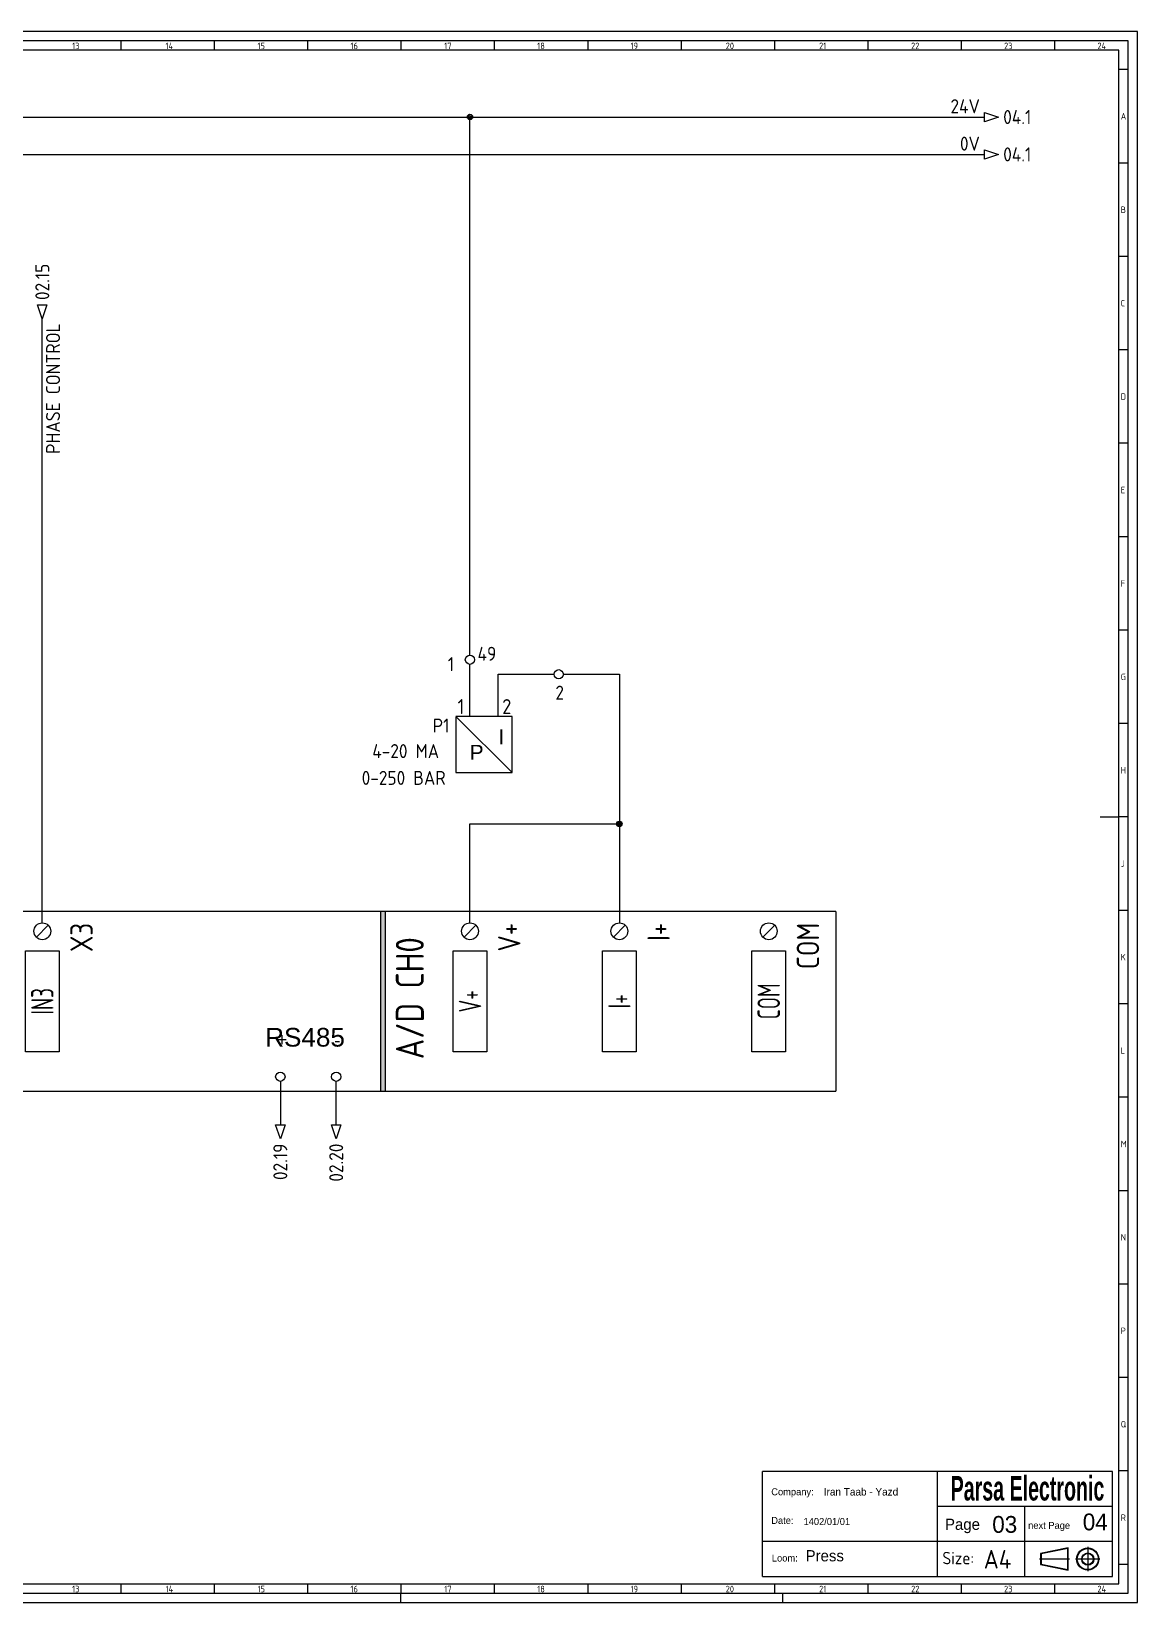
# Model space of a CAD drawing. Header units: millimetres. Extents: x 0 to 1189, y 5 to 846.
# Drawn here: x 597 to 1189, y 5 to 846 of the extents above; entities that cross this region are included whole.
import ezdxf
from ezdxf.enums import TextEntityAlignment as Align

# ---------------------------------------------------------------- set-up
doc = ezdxf.new("R2010")
doc.units = ezdxf.units.MM
doc.header["$LTSCALE"] = 12
for name, color, linetype in [('035', 5, 'Continuous'), ('07', 7, 'Continuous'), ('DESC', 1, 'Continuous'), ('MISC', 2, 'Continuous'), ('RED_2.5mm^2', 1, 'Continuous'), ('SYMS', 7, 'Continuous'), ('TAGS', 51, 'Continuous'), ('TERMS', 4, 'Continuous'), ('WIREREF', 61, 'Continuous'), ('XREF', 7, 'Continuous')]:
    doc.layers.add(name, color=color, linetype=linetype)
doc.styles.add('AA', font='', dxfattribs={"height": 1})
doc.styles.add('ACISOTS', font='isocp.shx')
doc.styles.add('ISO Proportional', font='isocp.shx')
doc.styles.add('RAAD', font='swisscb.ttf', dxfattribs={"width": 0.7})
doc.styles.add('WD_IEC', font='ISOCP2.shx', dxfattribs={"width": 0.9, "height": 4})
doc.styles.get('AA').set_extended_font_data('Zar')

# ---------------------------------------------------------------- blocks, each defined once
blk = doc.blocks.new('IEC_border_a0')
at = {"layer": '035', "color": 0}
for p, q in [((1189, 841), (0, 841)), ((644.5, 836), (644.5, 831)), ((694.5, 836), (694.5, 831)), ((744.5, 836), (744.5, 831)), ((794.5, 836), (794.5, 831)), ((844.5, 836), (844.5, 831)), ((894.5, 836), (894.5, 831)), ((944.5, 836), (944.5, 831)), ((994.5, 836), (994.5, 831)), ((1044.5, 836), (1044.5, 831)), ((1094.5, 836), (1094.5, 831)), ((1144.5, 836), (1144.5, 831)), ((1189, 0), (1189, 841)), ((1183.97, 820.54), (1178.98, 820.54)), ((1183.97, 770.54), (1178.98, 770.54)), ((1183.97, 720.54), (1178.98, 720.54)), ((1183.97, 670.54), (1178.98, 670.54)), ((1183.97, 620.54), (1178.98, 620.54)), ((1183.98, 570.5), (1179, 570.5)), ((1183.98, 520.5), (1178.98, 520.5)), ((1183.98, 470.5), (1179, 470.5)), ((1183.98, 420.5), (1179, 420.5)), ((1183.98, 420.5), (1179, 420.5)), ((1183.98, 370.5), (1179, 370.5)), ((1183.98, 320.5), (1179, 320.5)), ((1184, 270.46), (1179.02, 270.46)), ((1184, 270.46), (1179.02, 270.46)), ((1184, 220.46), (1179.02, 220.46)), ((1184, 170.46), (1179.02, 170.46)), ((1184, 120.46), (1179.02, 120.46)), ((1184, 70.46), (1179.02, 70.46)), ((1184.02, 20.42), (1179.03, 20.42)), ((644.5, 10), (644.5, 5)), ((694.5, 10), (694.5, 5)), ((744.5, 10), (744.5, 5)), ((744.5, 10), (744.5, 5)), ((794.5, 10), (794.5, 5)), ((844.5, 10), (844.5, 5)), ((894.5, 10), (894.5, 5)), ((944.5, 10), (944.5, 5)), ((994.5, 10), (994.5, 5)), ((1044.5, 10), (1044.5, 5)), ((1094.5, 10), (1094.5, 5)), ((1144.5, 10), (1144.5, 5)), ((0, 0), (1189, 0)), ((794.5, 0), (794.5, 5)), ((999, 0), (999, 5))]:
    blk.add_line(p, q, dxfattribs=at)
blk.add_lwpolyline([(10, 10), (1179, 10), (1179, 831), (10, 831)], close=True, dxfattribs=at)
at = {"layer": '07', "color": 0}
blk.add_line((1169, 420.5), (1179, 420.5), dxfattribs=at)
blk.add_lwpolyline([(5, 5), (1184, 5), (1184, 836), (5, 836)], close=True, dxfattribs=at)
at = {"layer": '035', "color": 0, "style": 'ISO Proportional'}
for s, p in [('13', (618.42, 831.5)), ('14', (668.46, 831.5)), ('15', (717.72, 831.5)), ('16', (767.49, 831.5)), ('17', (817.72, 831.5)), ('18', (867.49, 831.5)), ('19', (917.49, 831.5)), ('20', (968.42, 831.5)), ('21', (1018.46, 831.5)), ('22', (1067.72, 831.5)), ('23', (1117.49, 831.5)), ('24', (1167.49, 831.5)), ('A', (1179.98, 793.79)), ('B', (1179.98, 743.79)), ('C', (1179.98, 693.79)), ('D', (1179.98, 643.79)), ('E', (1180, 593.75)), ('F', (1180, 543.75)), ('G', (1180, 493.75)), ('H', (1180, 443.75)), ('J', (1180, 393.75)), ('K', (1180, 343.75)), ('L', (1180.02, 293.72)), ('M', (1180.02, 243.72)), ('N', (1180.02, 193.72)), ('P', (1180.02, 143.72)), ('Q', (1180.02, 93.72)), ('R', (1180.03, 43.68)), ('13', (618.42, 5.5)), ('14', (668.46, 5.5)), ('15', (717.72, 5.5)), ('16', (767.49, 5.5)), ('17', (817.72, 5.5)), ('18', (867.49, 5.5)), ('19', (917.49, 5.5)), ('20', (968.42, 5.5)), ('21', (1018.46, 5.5)), ('22', (1067.72, 5.5)), ('23', (1117.49, 5.5)), ('24', (1167.49, 5.5))]:
    blk.add_text(s, height=3.5, dxfattribs=at).set_placement(p)
blk = doc.blocks.new('PLCIO_F85')
blk.add_line((631.03, 48), (631.03, -48))
at = {"layer": 'SYMS'}
for p, q in [((-48, 48), (-48, -48)), ((631.03, 48), (-48, 48)), ((-3.18, 34.32), (3.18, 40.68)), ((71.82, 34.32), (78.18, 40.68)), ((196.82, 34.32), (203.18, 40.68)), ((321.82, 34.32), (328.18, 40.68)), ((446.82, 34.32), (453.18, 40.68)), ((-9, -27), (-9, 27)), ((-9, 27), (9, 27)), ((9, 27), (9, -27)), ((66, -27), (66, 27)), ((66, 27), (84, 27)), ((84, 27), (84, -27)), ((191, -27), (191, 27)), ((191, 27), (209, 27)), ((209, 27), (209, -27)), ((316, -27), (316, 27)), ((316, 27), (334, 27)), ((334, 27), (334, -27)), ((441, -27), (441, 27)), ((441, 27), (459, 27)), ((459, 27), (459, -27)), ((9, -27), (-9, -27)), ((84, -27), (66, -27)), ((209, -27), (191, -27)), ((334, -27), (316, -27)), ((459, -27), (441, -27)), ((-48, -48), (631.03, -48))]:
    blk.add_line(p, q, dxfattribs=at)
for centre in [(0, 37.5), (75, 37.5), (200, 37.5), (325, 37.5), (450, 37.5)]:
    blk.add_circle(centre, 4.5, dxfattribs=at)
at = {"layer": 'SYMS', "style": 'WD_IEC', "width": 0.9}
for tag, p in [('TERMDESC02', (81.25, 60)), ('TERMDESC03', (206.25, 60)), ('TERMDESC04', (331.25, 60)), ('TERMDESC05', (456.25, 60)), ('TERMDESC01', (6.25, 60))]:
    blk.add_attdef(tag, text='', height=12, rotation=90, dxfattribs=at).set_placement(p, align=Align.TOP_LEFT)
at = {"layer": 'SYMS', "style": 'WD_IEC', "width": 0.9, "flags": 1}
for tag, p in [('X2TERM01', (0, 42)), ('X2TERM02', (75, 42)), ('X2TERM03', (200, 42)), ('X2TERM04', (325, 42)), ('X2TERM05', (450, 42))]:
    blk.add_attdef(tag, text='', height=1.92, rotation=90, dxfattribs=at).set_placement(p, align=Align.RIGHT)
at = {"layer": 'SYMS', "style": 'WD_IEC', "width": 0.9}
for tag, p in [('TERM01', (15, 42)), ('TERM02', (90, 42)), ('TERM03', (215, 42)), ('TERM04', (340, 42)), ('TERM05', (465, 42))]:
    blk.add_attdef(tag, text='', height=12, rotation=90, dxfattribs=at).set_placement(p, align=Align.TOP_RIGHT)
at = {"layer": 'SYMS', "style": 'WD_IEC'}
for tag, width, p in [('LINE1', 0.9, (-87, 0)), ('LINE2', 0.9, (-69, 0)), ('DESC', 0.9, (-50.84, 0)), ('INST', 0.8, (-159, 0)), ('LOC', 0.8, (-141, 0)), ('MFG', 0.8, (-123, 0)), ('CAT', 0.8, (-105, 0)), ('TAG', 0.9, (-30.87, 0))]:
    blk.add_attdef(tag, text='', height=15, rotation=90, dxfattribs=dict(at, width=width)).set_placement(p, align=Align.CENTER)
at = {"layer": 'SYMS', "style": 'WD_IEC', "width": 0.7}
for tag, p in [('TAGA02', (75, 0)), ('TAGA03', (200, 0)), ('TAGA04', (325, 0)), ('TAGA05', (450, 0)), ('TAGA01', (0, 0))]:
    blk.add_attdef(tag, text='', height=12, rotation=90, dxfattribs=at).set_placement(p, align=Align.MIDDLE_CENTER)
at = {"layer": 'SYMS', "linetype": 'Continuous', "style": 'WD_IEC', "width": 0.9, "flags": 9}
blk.add_attdef('ASSYCODE', text='', height=1.92, rotation=90, dxfattribs=at).set_placement((-102.85, -22.08), align=Align.CENTER)
at = {"layer": 'SYMS', "style": 'WD_IEC', "width": 0.9}
for tag, p in [('DESCA01', (-9, -111)), ('DESCB01', (9, -111)), ('DESCC01', (27, -111)), ('DESCD01', (45, -111)), ('DESCE01', (63, -111)), ('DESCA02', (66, -111)), ('DESCB02', (84, -111)), ('DESCC02', (102, -111)), ('DESCD02', (120, -111)), ('DESCE02', (138, -111)), ('DESCA03', (191, -111)), ('DESCB03', (209, -111)), ('DESCC03', (227, -111)), ('DESCD03', (245, -111)), ('DESCE03', (263, -111)), ('DESCA04', (316, -111)), ('DESCB04', (334, -111)), ('DESCC04', (352, -111)), ('DESCD04', (370, -111)), ('DESCE04', (388, -111)), ('DESCA05', (441, -111)), ('DESCB05', (459, -111)), ('DESCC05', (477, -111)), ('DESCD05', (495, -111)), ('DESCE05', (513, -111))]:
    blk.add_attdef(tag, text='', height=15, rotation=90, dxfattribs=at).set_placement(p, align=Align.RIGHT)
blk = doc.blocks.new('VT0_02')
blk.add_circle((0, 0), 1.25)
at = {"style": 'WD_IEC'}
blk.add_attdef('TAG1', text='', height=2.5, dxfattribs=at).set_placement((-0.5, 1.75), align=Align.RIGHT)
at = {"style": 'WD_IEC', "flags": 1}
for tag, p in [('X4TERM01', (-1.25, 0)), ('X2TERM01', (0, 1.25)), ('X1TERM01', (1.25, 0)), ('X8TERM01', (0, -1.25))]:
    blk.add_attdef(tag, p, '', height=0.32, dxfattribs=at)
blk = doc.blocks.new('HA1S4')
blk.add_lwpolyline([(0, -3.75), (-1.25, 0), (1.25, 0)], close=True)
at = {"style": 'WD_IEC', "flags": 8}
blk.add_attdef('WIRENO', (-1, 1.25), '', height=2.5, rotation=90, dxfattribs=at)
at = {"style": 'WD_IEC'}
blk.add_attdef('DESC1', text='', height=2.5, rotation=90, dxfattribs=at).set_placement((1, 1.25), align=Align.TOP_LEFT)
at = {"style": 'WD_IEC', "flags": 1}
blk.add_attdef('X2TERM01', (0, 0), '', height=0.32, dxfattribs=at)
blk.add_attdef('SIGCODE', text='', height=1, dxfattribs=at).set_placement((-2.5, -3.2), align=Align.RIGHT)
at = {"style": 'WD_IEC'}
blk.add_attdef('XREF', text='', height=2.5, rotation=90, dxfattribs=at).set_placement((0, -5), align=Align.MIDDLE_RIGHT)
blk = doc.blocks.new('PLCIO_478F')
h = blk.add_hatch(color=256)
h.dxf.hatch_style = 1
h.paths.add_polyline_path([(-45.5, 48), (-48, 48), (-48, -48), (-45.5, -48)])
blk.add_line((196, 48), (196, -48))
at = {"layer": 'SYMS'}
for p, q in [((-48, 48), (-48, -48)), ((196, 48), (-48, 48)), ((-45.5, 48), (-45.5, -48)), ((-3.18, 34.32), (3.18, 40.68)), ((76.82, 34.32), (83.18, 40.68)), ((156.82, 34.32), (163.18, 40.68)), ((-9, -27), (-9, 27)), ((-9, 27), (9, 27)), ((9, 27), (9, -27)), ((71, -27), (71, 27)), ((71, 27), (89, 27)), ((89, 27), (89, -27)), ((151, -27), (151, 27)), ((151, 27), (169, 27)), ((169, 27), (169, -27)), ((9, -27), (-9, -27)), ((89, -27), (71, -27)), ((169, -27), (151, -27)), ((-48, -48), (196, -48))]:
    blk.add_line(p, q, dxfattribs=at)
for centre in [(0, 37.5), (80, 37.5), (160, 37.5)]:
    blk.add_circle(centre, 4.5, dxfattribs=at)
at = {"layer": 'SYMS', "style": 'WD_IEC', "width": 0.9}
for tag, p in [('TERMDESC02', (86.25, 60)), ('TERMDESC03', (166.25, 60)), ('TERMDESC01', (6.25, 60))]:
    blk.add_attdef(tag, text='', height=12, rotation=90, dxfattribs=at).set_placement(p, align=Align.TOP_LEFT)
at = {"layer": 'SYMS', "style": 'WD_IEC', "width": 0.9, "flags": 1}
for tag, p in [('X2TERM01', (0, 42)), ('X2TERM02', (80, 42)), ('X2TERM03', (160, 42))]:
    blk.add_attdef(tag, text='', height=1.92, rotation=90, dxfattribs=at).set_placement(p, align=Align.RIGHT)
at = {"layer": 'SYMS', "style": 'WD_IEC', "width": 0.9}
for tag, p in [('TERM01', (15, 42)), ('TERM02', (95, 42)), ('TERM03', (175, 42))]:
    blk.add_attdef(tag, text='', height=12, rotation=90, dxfattribs=at).set_placement(p, align=Align.TOP_RIGHT)
at = {"layer": 'SYMS', "style": 'WD_IEC'}
for tag, width, p in [('LINE1', 0.9, (-87, 0)), ('LINE2', 0.9, (-69, 0)), ('DESC', 0.9, (-50.84, 0)), ('INST', 0.8, (-159, 0)), ('LOC', 0.8, (-141, 0)), ('MFG', 0.8, (-123, 0)), ('CAT', 0.8, (-105, 0)), ('TAG', 0.9, (-26.92, -0.25))]:
    blk.add_attdef(tag, text='', height=15, rotation=90, dxfattribs=dict(at, width=width)).set_placement(p, align=Align.CENTER)
at = {"layer": 'SYMS', "style": 'WD_IEC', "width": 0.7}
for tag, p in [('TAGA02', (80, 0)), ('TAGA03', (160, 0)), ('TAGA01', (0, 0))]:
    blk.add_attdef(tag, text='', height=12, rotation=90, dxfattribs=at).set_placement(p, align=Align.MIDDLE_CENTER)
at = {"layer": 'SYMS', "linetype": 'Continuous', "style": 'WD_IEC', "width": 0.9, "flags": 9}
blk.add_attdef('ASSYCODE', text='', height=1.92, rotation=90, dxfattribs=at).set_placement((-102.85, -22.08), align=Align.CENTER)
at = {"layer": 'SYMS', "style": 'WD_IEC', "width": 0.9}
for tag, p in [('DESCA01', (-9, -111)), ('DESCB01', (9, -111)), ('DESCC01', (27, -111)), ('DESCD01', (45, -111)), ('DESCE01', (63, -111)), ('DESCA02', (71, -111)), ('DESCB02', (89, -111)), ('DESCC02', (107, -111)), ('DESCD02', (125, -111)), ('DESCE02', (143, -111)), ('DESCA03', (151, -111)), ('DESCB03', (169, -111)), ('DESCC03', (187, -111)), ('DESCD03', (205, -111)), ('DESCE03', (223, -111))]:
    blk.add_attdef(tag, text='', height=15, rotation=90, dxfattribs=at).set_placement(p, align=Align.RIGHT)
blk = doc.blocks.new('VIN1B10')
for p, q in [((0, 7.5), (0, 12.5)), ((7.5, 7.46), (7.5, 12.46)), ((3.75, 7.5), (-3.75, 7.5)), ((-3.75, 7.5), (11.25, -7.45)), ((-3.75, 7.46), (-3.75, -7.45)), ((11.25, 7.5), (3.75, 7.5)), ((11.25, -7.45), (11.25, 7.5)), ((-3.75, -7.45), (3.75, -7.45)), ((3.75, -7.45), (11.25, -7.45))]:
    blk.add_line(p, q)
at = {"char_height": 4, "attachment_point": 1}
for s, insert in [('{\\f@Arial Unicode MS|b0|i0|c0|p34;I}', (7.58, 4.08)), ('{\\f@Arial Unicode MS|b0|i0|c0|p34;P}', (-0.08, -0.06))]:
    blk.add_mtext_dynamic_manual_height_columns(s, width=2.8279, gutter_width=35, heights=[0], dxfattribs=dict(at, insert=insert))
at = {"style": 'WD_IEC', "flags": 1}
for tag, p, height in [('X2TERM01', (0, 12.5), 0.32), ('X2TERM03', (7.5, 12.46), 0.32), ('MFG', (12.06, 6.2), 1.5), ('CAT', (12.06, 3.7), 1.5), ('X4LINK', (-3.8, 0), 0.32), ('X1LINK', (11.25, 0), 0.32), ('ASSYCODE', (12.24, -4.45), 1), ('FAMILY', (12.24, -5.95), 1), ('CATDESC', (12.24, -7.45), 1)]:
    blk.add_attdef(tag, p, '', height=height, dxfattribs=at)
at = {"style": 'WD_IEC'}
for tag, p in [('INST', (-5.5, 9.21)), ('LOC', (-5.5, 6.21)), ('TAG1', (-5.5, 3.21)), ('DESC1', (-5.5, -5.24)), ('DESC2', (-5.5, -8.24)), ('WDTAGALT', (-5.5, -14.24)), ('DESC3', (-5.5, -11.24))]:
    blk.add_attdef(tag, text='', height=2.5, dxfattribs=at).set_placement(p, align=Align.RIGHT)
for tag, p in [('TERM01', (-0.64, 12.2)), ('TERM03', (6.86, 12.2))]:
    blk.add_attdef(tag, text='', height=2, rotation=90, dxfattribs=at).set_placement(p, align=Align.RIGHT)
at = {"lineweight": 15, "style": 'WD_IEC'}
blk.add_attdef('XREF', text='', height=2.5, dxfattribs=at).set_placement((-5.5, -1.39), align=Align.RIGHT)
blk = doc.blocks.new('WDDOT')
for radius in [0.72, 0.449, 0.223]:
    blk.add_circle((0, 0), radius)
blk = doc.blocks.new('VT0002')
blk.add_circle((0, 0), 1.25)
at = {"style": 'WD_IEC'}
for tag, p in [('INST', (-2.25, 6.5)), ('LOC', (-2.25, 3.5)), ('DESC1', (-2.25, -6.25)), ('DESC2', (-2.25, -9.25)), ('DESC3', (-2.25, -12.25))]:
    blk.add_attdef(tag, text='', height=2.5, dxfattribs=at).set_placement(p, align=Align.RIGHT)
at = {"style": 'WD_IEC', "flags": 1}
for tag, p, height in [('ASSYCODE', (2.75, 10.75), 1), ('CATDESC', (2.75, 9.25), 1), ('MFG', (2.75, 7.25), 1.5), ('CAT', (2.75, 4.75), 1.5), ('X4PIN01', (-1.25, 1), 0.25), ('X4TERM01', (-1.25, 0), 0.25), ('X4TERMDESC01', (-1.25, 0.5), 0.4), ('STRIPSEQ', (0, 0), 0.025), ('X2PIN01', (0, 2.25), 0.25), ('X2TERM01', (0, 1.25), 0.25), ('X8PIN01', (0, -0.25), 0.25), ('X2TERMDESC01', (0, 1.75), 0.4), ('X1PIN01', (1.25, 1), 0.25), ('X1TERM01', (1.25, 0), 0.25), ('X1TERMDESC01', (1.25, 0.5), 0.4), ('LINKTERM', (0, -0.04), 0.025), ('X8TERM01', (0, -1.25), 0.25), ('X8TERMDESC01', (0, -0.75), 0.4)]:
    blk.add_attdef(tag, p, '', height=height, dxfattribs=at)
at = {"style": 'WD_IEC', "flags": 8}
for tag, height, p in [('TAGSTRIP', 2.5, (-2.25, 0.5)), ('TERM01', 2, (-2.25, -3.25))]:
    blk.add_attdef(tag, text='', height=height, dxfattribs=at).set_placement(p, align=Align.RIGHT)
blk = doc.blocks.new('HT0002')
blk.add_circle((0, 0), 1.25)
at = {"style": 'WD_IEC'}
for tag, p in [('INST', (-2.25, 6.5)), ('LOC', (-2.25, 3.5)), ('DESC1', (-2.25, -6.25)), ('DESC2', (-2.25, -9.25)), ('DESC3', (-2.25, -12.25))]:
    blk.add_attdef(tag, text='', height=2.5, dxfattribs=at).set_placement(p, align=Align.RIGHT)
at = {"style": 'WD_IEC', "flags": 1}
for tag, p, height in [('ASSYCODE', (2.75, 10.75), 1), ('CATDESC', (2.75, 9.25), 1), ('MFG', (2.75, 7.25), 1.5), ('CAT', (2.75, 4.75), 1.5), ('X4PIN01', (-1.25, 1), 0.25), ('X4TERM01', (-1.25, 0), 0.25), ('X4TERMDESC01', (-1.25, 0.5), 0.4), ('STRIPSEQ', (0, 0), 0.025), ('X2PIN01', (0, 2.25), 0.25), ('X2TERM01', (0, 1.25), 0.25), ('X8PIN01', (0, -0.25), 0.25), ('X2TERMDESC01', (0, 1.75), 0.4), ('X1PIN01', (1.25, 1), 0.25), ('X1TERM01', (1.25, 0), 0.25), ('X1TERMDESC01', (1.25, 0.5), 0.4), ('LINKTERM', (0, -0.04), 0.025), ('X8TERM01', (0, -1.25), 0.25), ('X8TERMDESC01', (0, -0.75), 0.4)]:
    blk.add_attdef(tag, p, '', height=height, dxfattribs=at)
at = {"style": 'WD_IEC', "flags": 8}
for tag, height, p in [('TAGSTRIP', 2.5, (-2.25, 0.5)), ('TERM01', 2, (-2.25, -3.25))]:
    blk.add_attdef(tag, text='', height=height, dxfattribs=at).set_placement(p, align=Align.RIGHT)
blk = doc.blocks.new('HA1S1')
blk.add_lwpolyline([(0, 1.25), (3.75, 0), (0, -1.25)], close=True)
at = {"style": 'WD_IEC'}
for tag, height, flags, p in [('WIRENO', 2.5, 8, (-1.25, 1)), ('SIGCODE', 1, 1, (5, 1.8))]:
    blk.add_attdef(tag, text='', height=height, dxfattribs=dict(at, flags=flags)).set_placement(p, align=Align.RIGHT)
at = {"style": 'WD_IEC', "flags": 1}
blk.add_attdef('X4TERM01', (0, 0), '', height=0.32, dxfattribs=at)
at = {"style": 'WD_IEC'}
blk.add_attdef('XREF', text='', height=2.5, dxfattribs=at).set_placement((5, 0), align=Align.MIDDLE_LEFT)
blk.add_attdef('DESC1', text='', height=2.5, dxfattribs=at).set_placement((-1.25, -1), align=Align.TOP_RIGHT)
blk = doc.blocks.new('HA1D2')
blk.add_lwpolyline([(0, 0), (-1.25, 3.75), (1.25, 3.75)], close=True)
at = {"style": 'WD_IEC'}
blk.add_attdef('XREF', text='', height=2.5, rotation=90, dxfattribs=at).set_placement((0, 5), align=Align.MIDDLE_LEFT)
at = {"style": 'WD_IEC', "flags": 1}
blk.add_attdef('SIGCODE', text='', height=1, dxfattribs=at).set_placement((-2.5, 1.8), align=Align.RIGHT)
blk.add_attdef('X8TERM01', (0, 0), '', height=0.32, dxfattribs=at)
at = {"style": 'WD_IEC', "flags": 8}
blk.add_attdef('WIRENO', text='', height=2.5, rotation=90, dxfattribs=at).set_placement((-1, -1.25), align=Align.RIGHT)
at = {"style": 'WD_IEC'}
blk.add_attdef('DESC1', text='', height=2.5, rotation=90, dxfattribs=at).set_placement((1, -1.25), align=Align.TOP_RIGHT)

msp = doc.modelspace()

# ---------------------------------------------------------------- linework, layer by layer
for p, q in [((1175.56, 75.09), (988.11, 75.09)), ((988.11, 18.85), (988.11, 75.09)), ((1081.83, 18.85), (1081.83, 75.09)), ((1175.56, 18.85), (1175.56, 75.09)), ((1175.56, 56.34), (1081.83, 56.34)), ((1128.7, 37.6), (1128.7, 56.34)), ((1175.56, 37.6), (988.11, 37.6)), ((1128.7, 18.85), (1128.7, 37.6)), ((1151.9, 34.16), (1137.06, 31.19)), ((1151.61, 33.8), (1137.36, 30.95)), ((1151.61, 22.65), (1151.61, 33.8)), ((1151.9, 22.29), (1151.9, 34.16)), ((1162.32, 34.75), (1162.32, 21.7)), ((1152.5, 28.23), (1136.47, 28.23)), ((1137.06, 31.19), (1137.06, 25.26)), ((1137.06, 25.26), (1151.9, 22.29)), ((1137.36, 30.95), (1137.36, 25.5)), ((1137.36, 25.5), (1151.61, 22.65)), ((1168.85, 28.23), (1155.79, 28.23)), ((988.11, 18.89), (1175.56, 18.89)), ((988.11, 18.85), (1175.56, 18.85))]:
    msp.add_line(p, q)
for radius in [5.94, 5.64, 3.26, 2.97]:
    msp.add_circle((1162.32, 28.23), radius)
at = {"layer": 'RED_2.5mm^2', "color": 0}
for p, q in [((49.29, 800.12), (1107.04, 800.12)), ((831.48, 512.15), (831.48, 800.12)), ((49.29, 780.12), (1107.04, 780.12)), ((602.45, 368.77), (602.45, 692.14)), ((831.48, 489.18), (831.48, 507.15)), ((846.48, 489.11), (846.48, 501.81)), ((846.48, 501.81), (876.48, 501.81)), ((881.48, 501.81), (911.48, 501.81)), ((911.48, 501.81), (911.48, 368.77)), ((831.48, 368.77), (831.48, 421.75)), ((831.48, 421.75), (911.48, 421.75)), ((729.91, 283.94), (729.91, 260.63)), ((759.82, 260.63), (759.82, 283.94))]:
    msp.add_line(p, q, dxfattribs=at)

# ---------------------------------------------------------------- block references
msp.add_blockref('IEC_border_a0', (0, 4.94))
at = {"layer": 'SYMS'}
ref = msp.add_blockref('HA1S1', (1107.04, 800.12), dxfattribs=dict(at, xscale=2, yscale=2, zscale=2))
ref.add_attrib('XREF', '04.1', dxfattribs={"layer": 'XREF', "height": 7.5, "style": 'WD_IEC'}).set_placement((1117.04, 800.12), align=Align.MIDDLE_LEFT)
ref.add_attrib('WIRENO', '24V', dxfattribs={"layer": 'WIREREF', "height": 7.5, "style": 'WD_IEC', "flags": 8}).set_placement((1104.54, 802.12), align=Align.RIGHT)
at = {"layer": 'SYMS', "xscale": 2, "yscale": 2, "zscale": 2}
msp.add_blockref('WDDOT', (831.48, 800.12), dxfattribs=at)
at = {"layer": 'SYMS'}
ref = msp.add_blockref('HA1S1', (1107.04, 780.12), dxfattribs=dict(at, xscale=2, yscale=2, zscale=2))
ref.add_attrib('XREF', '04.1', dxfattribs={"layer": 'XREF', "height": 7.5, "style": 'WD_IEC'}).set_placement((1117.04, 780.12), align=Align.MIDDLE_LEFT)
ref.add_attrib('WIRENO', '0V', dxfattribs={"layer": 'WIREREF', "height": 7.5, "style": 'WD_IEC', "flags": 8}).set_placement((1104.54, 782.12), align=Align.RIGHT)
ref = msp.add_blockref('HA1D2', (602.45, 692.14), dxfattribs=dict(at, xscale=2, yscale=2, zscale=2))
ref.add_attrib('XREF', '02.15', dxfattribs={"layer": 'XREF', "height": 7.5, "rotation": 90, "style": 'WD_IEC'}).set_placement((602.45, 702.14), align=Align.MIDDLE_LEFT)
ref.add_attrib('DESC1', 'PHASE CONTROL', dxfattribs={"layer": 'DESC', "height": 7.5, "rotation": 90, "style": 'WD_IEC'}).set_placement((604.45, 689.64), align=Align.TOP_RIGHT)
ref = msp.add_blockref('VT0002', (831.48, 509.65), dxfattribs=dict(at, xscale=2, yscale=2, zscale=2))
ref.add_attrib('TERM01', '1', dxfattribs={"layer": 'TERMS', "height": 7.5, "style": 'WD_IEC', "flags": 8}).set_placement((822.97, 503.52), align=Align.RIGHT)
ref.add_attrib('TAGSTRIP', '49', dxfattribs={"layer": 'TAGS', "height": 7.5, "style": 'WD_IEC', "flags": 8}).set_placement((845.55, 509.05), align=Align.RIGHT)
at = {"layer": 'SYMS', "color": 0}
ref = msp.add_blockref('HT0002', (878.98, 501.81), dxfattribs=dict(at, xscale=2, yscale=2, zscale=2))
ref.add_attrib('TERM01', '2', dxfattribs={"layer": 'TERMS', "height": 7.5, "style": 'WD_IEC', "flags": 8}).set_placement((881.81, 488.22), align=Align.RIGHT)
ref = msp.add_blockref('VIN1B10', (831.48, 464.18), dxfattribs=dict(at, xscale=2, yscale=2, zscale=2))
ref.add_attrib('TERM03', '2', dxfattribs={"layer": 'TERMS', "height": 8, "style": 'WD_IEC'}).set_placement((853.62, 480.55), align=Align.RIGHT)
ref.add_attrib('TAG1', 'P1', dxfattribs={"layer": 'TAGS', "height": 7.5, "style": 'WD_IEC'}).set_placement((820.48, 470.61), align=Align.RIGHT)
ref.add_attrib('DESC1', '4-20 MA', dxfattribs={"layer": 'DESC', "height": 7.5, "style": 'WD_IEC'}).set_placement((814.93, 456.96), align=Align.RIGHT)
ref.add_attrib('DESC2', '0-250 BAR', dxfattribs={"layer": 'DESC', "height": 7.5, "style": 'WD_IEC'}).set_placement((818.45, 442.62), align=Align.RIGHT)
ref.add_attrib('TERM01', '1', dxfattribs={"layer": 'TERMS', "height": 8, "style": 'WD_IEC'}).set_placement((828.45, 480.55), align=Align.RIGHT)
at = {"layer": 'SYMS', "color": 0, "xscale": 2, "yscale": 2, "zscale": 2}
for name, p in [('WDDOT', (911.48, 421.75)), ('VT0_02', (729.91, 286.44)), ('VT0_02', (759.82, 286.44))]:
    msp.add_blockref(name, p, dxfattribs=at)
at = {"layer": 'SYMS', "color": 0}
ref = msp.add_blockref('PLCIO_F85', (152.45, 326.77), dxfattribs=at)
ref.add_attrib('TERM01', 'S/S', dxfattribs={"layer": 'TERMS', "height": 12, "rotation": 90, "style": 'WD_IEC', "width": 0.9}).set_placement((167.45, 368.77), align=Align.TOP_RIGHT)
ref.add_attrib('TAGA01', 'S/S', dxfattribs={"layer": 'TAGS', "height": 12, "rotation": 90, "style": 'WD_IEC', "width": 0.7}).set_placement((152.45, 326.77), align=Align.MIDDLE_CENTER)
ref.add_attrib('TAG', 'INPUT', dxfattribs={"layer": 'TAGS', "height": 15, "rotation": 90, "style": 'WD_IEC', "width": 0.9}).set_placement((121.59, 326.77), align=Align.CENTER)
ref.add_attrib('CAT', 'DVP 10SX', dxfattribs={"layer": 'MISC', "height": 15, "rotation": 90, "style": 'WD_IEC', "width": 0.8}).set_placement((98.3, 328.01), align=Align.CENTER)
ref.add_attrib('MFG', 'DELTA', dxfattribs={"layer": 'MISC', "height": 15, "rotation": 90, "style": 'WD_IEC', "width": 0.8}).set_placement((80.3, 328.01), align=Align.CENTER)
ref.add_attrib('TERM02', 'X0', dxfattribs={"layer": 'TERMS', "height": 12, "rotation": 90, "style": 'WD_IEC', "width": 0.9}).set_placement((242.45, 368.77), align=Align.TOP_RIGHT)
ref.add_attrib('TAGA02', 'IN0', dxfattribs={"layer": 'TAGS', "height": 12, "rotation": 90, "style": 'WD_IEC', "width": 0.7}).set_placement((227.45, 326.77), align=Align.MIDDLE_CENTER)
ref.add_attrib('TERM03', 'X1', dxfattribs={"layer": 'TERMS', "height": 12, "rotation": 90, "style": 'WD_IEC', "width": 0.9}).set_placement((367.45, 368.77), align=Align.TOP_RIGHT)
ref.add_attrib('TAGA03', 'IN1', dxfattribs={"layer": 'TAGS', "height": 12, "rotation": 90, "style": 'WD_IEC', "width": 0.7}).set_placement((352.45, 326.77), align=Align.MIDDLE_CENTER)
ref.add_attrib('TERM04', 'X2', dxfattribs={"layer": 'TERMS', "height": 12, "rotation": 90, "style": 'WD_IEC', "width": 0.9}).set_placement((492.45, 368.77), align=Align.TOP_RIGHT)
ref.add_attrib('TAGA04', 'IN2', dxfattribs={"layer": 'TAGS', "height": 12, "rotation": 90, "style": 'WD_IEC', "width": 0.7}).set_placement((477.45, 326.77), align=Align.MIDDLE_CENTER)
ref.add_attrib('TERM05', 'X3', dxfattribs={"layer": 'TERMS', "height": 12, "rotation": 90, "style": 'WD_IEC', "width": 0.9}).set_placement((617.45, 368.77), align=Align.TOP_RIGHT)
ref.add_attrib('TAGA05', 'IN3', dxfattribs={"layer": 'TAGS', "height": 12, "rotation": 90, "style": 'WD_IEC', "width": 0.7}).set_placement((602.45, 326.77), align=Align.MIDDLE_CENTER)
ref = msp.add_blockref('PLCIO_478F', (831.48, 326.77), dxfattribs=at)
ref.add_attrib('TERM01', 'V+', dxfattribs={"layer": 'TERMS', "height": 12, "rotation": 90, "style": 'WD_IEC', "width": 0.9}).set_placement((846.48, 368.77), align=Align.TOP_RIGHT)
ref.add_attrib('TAGA01', 'V+', dxfattribs={"layer": 'TAGS', "height": 12, "rotation": 90, "style": 'WD_IEC', "width": 0.7}).set_placement((831.48, 326.77), align=Align.MIDDLE_CENTER)
ref.add_attrib('TAG', 'A/D CH0', dxfattribs={"layer": 'TAGS', "height": 15, "rotation": 90, "style": 'WD_IEC', "width": 0.9}).set_placement((806.76, 328.45), align=Align.CENTER)
ref.add_attrib('TERM02', 'I+', dxfattribs={"layer": 'TERMS', "height": 12, "rotation": 90, "style": 'WD_IEC', "width": 0.9}).set_placement((926.48, 368.77), align=Align.TOP_RIGHT)
ref.add_attrib('TAGA02', 'I+', dxfattribs={"layer": 'TAGS', "height": 12, "rotation": 90, "style": 'WD_IEC', "width": 0.7}).set_placement((911.48, 326.77), align=Align.MIDDLE_CENTER)
ref.add_attrib('TERM03', 'COM', dxfattribs={"layer": 'TERMS', "height": 12, "rotation": 90, "style": 'WD_IEC', "width": 0.9}).set_placement((1006.48, 368.77), align=Align.TOP_RIGHT)
ref.add_attrib('TAGA03', 'COM', dxfattribs={"layer": 'TAGS', "height": 12, "rotation": 90, "style": 'WD_IEC', "width": 0.7}).set_placement((991.48, 326.77), align=Align.MIDDLE_CENTER)
ref = msp.add_blockref('HA1S4', (729.91, 260.63), dxfattribs=dict(at, xscale=2, yscale=2, zscale=2))
ref.add_attrib('XREF', '02.19', dxfattribs={"layer": 'XREF', "height": 7.5, "rotation": 90, "style": 'WD_IEC'}).set_placement((729.91, 250.63), align=Align.MIDDLE_RIGHT)
ref = msp.add_blockref('HA1S4', (759.82, 260.63), dxfattribs=dict(at, xscale=2, yscale=2, zscale=2))
ref.add_attrib('XREF', '02.20', dxfattribs={"layer": 'XREF', "height": 7.5, "rotation": 90, "style": 'WD_IEC'}).set_placement((759.82, 250.63), align=Align.MIDDLE_RIGHT)

# ---------------------------------------------------------------- texts
at = {"color": 30, "style": 'RAAD', "width": 0.7}
msp.add_text('Parsa Electronic ', height=13.0966, dxfattribs=at).set_placement((1088.9, 59.56))
at = {"color": 7, "ltscale": 0.5, "style": 'AA'}
for s, height, p in [('Company:', 3.728, (992.82, 62.38)), ('Iran Taab - Yazd', 4, (1020.95, 62.25)), ('Date:', 3.728, (992.82, 47.05)), ('03', 9, (1111.16, 42.28)), ('04', 9, (1159.64, 43.6)), ('1402/01/01', 3.728, (1010.1, 46.46)), ('Page', 6, (1085.86, 43.86)), ('next Page ', 3.728, (1130.39, 44.39)), ('Loom:', 3.728, (993.14, 26.92)), ('Press', 6, (1011.21, 27))]:
    msp.add_text(s, height=height, dxfattribs=at).set_placement(p)
at = {"style": 'ACISOTS'}
for s, height, p in [('Size:', 6.633, (1084.48, 25.44)), ('A4', 9.949, (1106.63, 23.15))]:
    msp.add_text(s, height=height, dxfattribs=at).set_placement(p)
at = {"color": 0, "attachment_point": 1}
for s, width, gutter_width, heights, insert, char_height in [('\\pxqc;{\\f@Arial Unicode MS|b0|i0|c0|p34;\\P\\pq*;  RS485}', 152.0004, 90.22, [122.17], (714.03, 329.21), 10), ('\\W1;{\\fArial|b0|i0|c0|p34;  +}', 4.287, 12.5, [0], (727.88, 309.92), 7), ('\\W1;{\\fArial|b0|i0|c0|p34;  -}', 4.287, 12.5, [0], (758.81, 309.49), 7)]:
    msp.add_mtext_dynamic_manual_height_columns(s, width=width, gutter_width=gutter_width, heights=heights, dxfattribs=dict(at, insert=insert, char_height=char_height))

doc.saveas('drawing.dxf')
